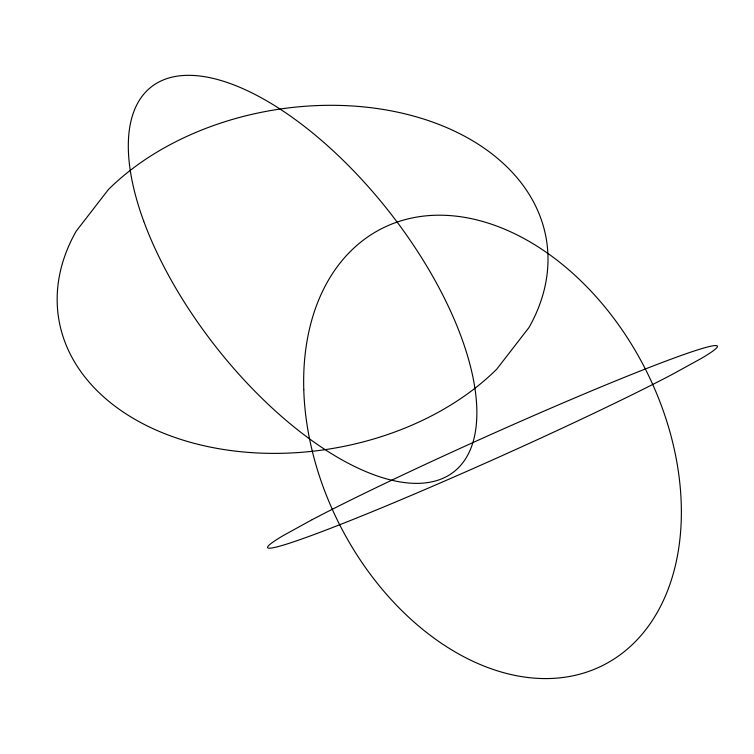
<?xml version="1.0" encoding="UTF-8"?>
<svg xmlns="http://www.w3.org/2000/svg" width="754" height="754" viewBox="0 0 754 754"><rect width="100%" height="100%" fill="white"/><g stroke="black" fill="none" stroke-linecap="round" stroke-linejoin="round"><path stroke-width="1.13" d="M108.397 189.556L76.163 231.205A247.029 171.742 -9.1 0 0 179.141 438.885A247.029 171.742 -9.1 0 0 496.773 369.13L528.997 327.49A247.029 171.742 -9.1 0 0 426.029 119.811A247.029 171.742 -9.1 0 0 108.397 189.556M312.231 519.629L283.316 535.529A247.029 11.923 -24.1 0 0 381.712 507.791A247.029 11.923 -24.1 0 0 672.728 374.154L701.635 358.254A247.029 11.923 -24.1 0 0 603.238 385.991A247.029 11.923 -24.1 0 0 312.231 519.629M143.646 220.96A244.796 109.877 51.8 0 0 443.955 477.848A244.796 109.877 51.8 0 0 320.139 139.236A244.796 109.877 51.8 0 0 143.646 220.96M303.768 389.526A244.796 171.535 63.1 0 0 592.512 670.004A244.796 171.535 63.1 0 0 581.155 281.148A244.796 171.535 63.1 0 0 303.768 389.526"/></g></svg>
